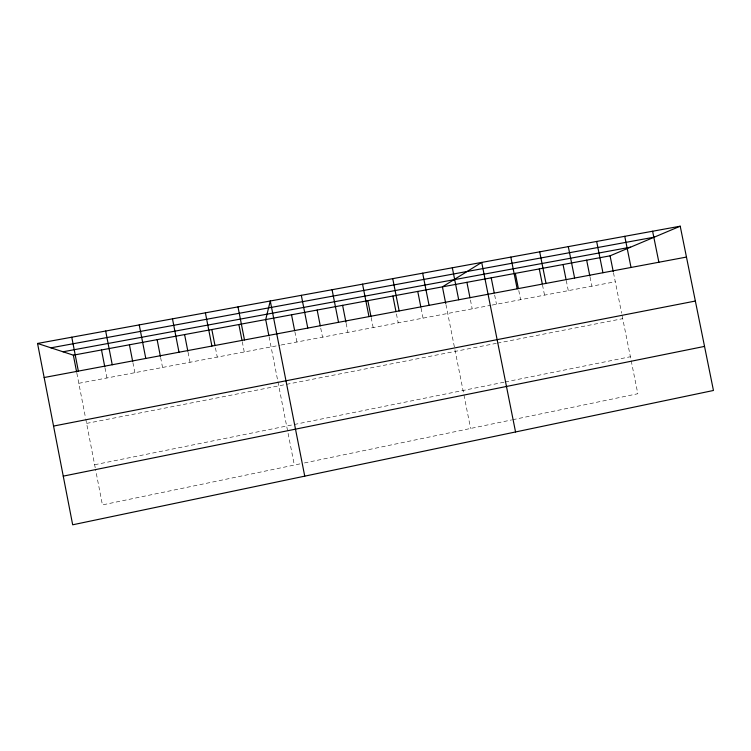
<?xml version="1.0" encoding="UTF-8"?>
<svg xmlns="http://www.w3.org/2000/svg" width="751" height="751" viewBox="0 0 751 751"><rect width="100%" height="100%" fill="white"/><g stroke="black" fill="none" stroke-linecap="round" stroke-linejoin="round"><path stroke-width="0.56" stroke-dasharray="3.75 2.82" d="M299.921 463.893L102.427 504.907L95.499 469.197M304.408 462.963L511.562 419.95M512.661 419.725L637.834 393.731L621.847 314.322M94.626 464.738L504.034 382.212M505.132 381.987L630.38 356.744M86.6 423.395L496.28 343.367M497.378 343.151L622.72 318.668M78.817 383.301L280.067 345.207M281.184 344.991L490.966 305.281M492.074 305.075L615.285 281.747M613.473 272.726L621.631 313.233M590.061 277.128L591.882 286.178M566.245 280.423L568.291 290.637M542.485 284.882L544.531 295.134M518.772 290.515L520.603 299.668M494.656 295.049L496.486 304.23M470.436 299.996L472.191 308.83M445.953 304.596L463.714 393.824M463.93 394.942L470.605 428.455M421.067 308.117L423.057 318.133M396.434 313.899L398.208 322.836M371.172 317.485L373.172 327.577M346.155 323.352L347.938 332.355M320.733 328.131L322.517 337.171M294.89 331.811L296.898 342.015M269.065 336.655L294.326 465.057M242.254 341.686L244.272 351.984M215.453 347.91L217.255 357.1M188.06 352.294L190.012 362.254M160.601 357.448L162.554 367.455M132.908 362.649L134.87 372.693M104.999 367.887L106.961 377.978M76.855 373.172L85.52 417.819M85.736 418.936L95.283 468.08"/><path stroke-width="1.13" d="M37.55 343.451L73.354 355.167L610.075 255.828L680.218 226.201L713.45 390.473L72.678 524.799L37.55 343.451L680.218 226.201M63.253 476.134L704.532 346.399M53.556 426.061L695.36 301.038M44.149 377.518L686.47 257.067M50.927 347.826L654.281 237.156M63 351.778L630.596 247.163M652.61 231.242L658.871 262.24M624.757 236.321L631.028 267.459M610.075 255.828L613.248 271.599M596.651 241.446L602.94 272.726M586.653 260.156L589.835 275.993M568.3 246.619L574.609 278.039M563.053 264.53L566.019 279.288M539.687 251.838L546.015 283.409M539.284 268.924L542.25 283.747M515.336 273.364L518.312 288.234M510.83 257.105L517.167 288.816M491.21 277.823L494.196 292.749M515.552 431.956L481.71 262.418L442.423 286.854L445.728 303.488M466.906 282.32L469.995 297.79M452.327 267.778L458.701 299.78M422.672 273.195L429.065 305.338M417.744 291.426L420.842 307.009M392.745 278.649L399.156 310.942M392.886 296.025L395.993 311.665M367.84 300.663L370.947 316.368M362.555 284.16L368.976 316.603M342.597 305.328L345.939 322.226M332.073 289.717L338.523 322.32M317.166 310.041L320.283 325.868M301.32 295.331L307.779 328.084M291.529 314.782L294.664 330.675M304.746 476.153L270.276 300.991L265.704 319.56L268.839 335.509M237.992 306.887L244.479 339.95M238.884 324.526L242.029 340.541M211.848 329.529L215.002 345.61M205.389 312.829L211.904 346.061M184.596 334.58L187.844 351.186M172.477 318.837L179.001 352.228M157.128 339.659L160.385 356.34M139.235 324.901L145.788 358.462M129.425 344.784L132.692 361.531M105.675 331.022L112.237 364.751M101.507 349.957L104.774 366.77M71.777 337.208L78.357 371.107M73.354 355.167L76.64 372.045"/></g></svg>
